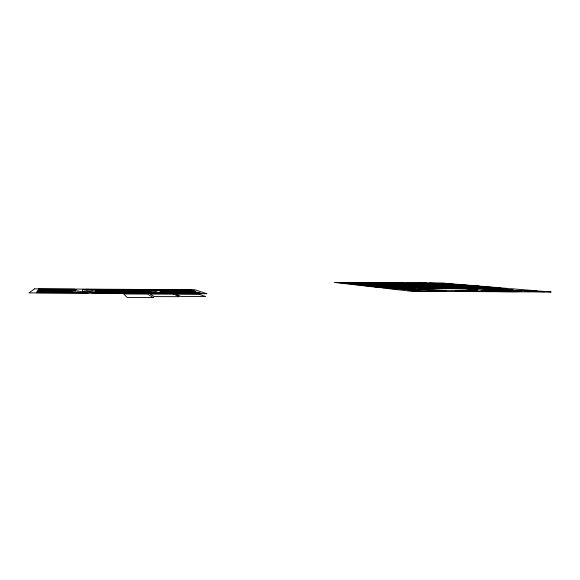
<?xml version="1.0" encoding="UTF-8"?>
<svg xmlns="http://www.w3.org/2000/svg" width="580" height="580" viewBox="0 0 580 580"><rect width="100%" height="100%" fill="white"/><g stroke="black" fill="none" stroke-linecap="round" stroke-linejoin="round"><path stroke-width="0.87" d="M481.661 286.527L477.782 286.6A22.758 0.616 1 0 0 474.28 286.585L471.779 286.592M404.289 285.483L402.962 285.454L409.255 285.498M423.016 285.592L419.739 285.635M385.396 285.65L382.996 285.744L383.699 285.737M426.967 286.208L431.592 286.179L428.874 286.208M362.529 282.685L344.904 283.214L337.988 282.511M464.805 286.092L468.336 286.085M426.423 286.215L424.596 286.23L425.945 286.244A19.292 0.522 0.9 0 0 428.402 286.266L434.42 286.107A69.411 1.82 0.8 0 0 435.725 286.078L436.762 286.049L436.341 286.056M439.684 285.983L438.306 286.056M409.886 285.498L408.632 285.519L413.482 285.534M459.462 286.767L464.921 286.585M436.254 286.099L438.415 286.121M435.761 286.179L431.875 286.259M443.374 286.911L442.192 286.904L442.649 286.904M459.295 286.767L452.791 286.853M442.627 285.723L444.149 285.737L443.192 285.715M436.697 286.157L434.369 286.15A52.99 1.406 0.8 0 1 431.94 286.208L431.476 286.215M467.893 285.925L475.158 285.976L469.169 285.991M386.78 285.657L384.591 285.715L387.911 285.635A22.99 0.638 0.9 0 1 390.449 285.614M429.301 286.005L443.135 285.889L438.204 285.781A18.582 0.507 0.9 0 0 435.493 285.759L425.843 285.701M441.039 285.751L466.509 285.983M437.102 286.078L438.821 286.114M383.032 285.701L374.767 285.635M438.719 285.962L440.945 285.983A54.121 1.494 1 0 1 443.874 285.954L450.203 285.759M462.492 286.346L461.549 286.339L468.27 286.31M476.731 286.332L482.234 286.556L472.033 286.484A45.182 1.254 1 0 0 468.771 286.469L464.732 286.404L466.907 286.346M385.41 285.701L386.613 285.679M438.342 285.969L432.999 286.049M439.734 285.947L445.955 285.802M464.094 286.6L463.195 286.614A250.205 7.38 1.3 0 0 460.353 286.665L451.863 286.803A28.485 0.768 0.9 0 1 447.216 286.817L442.852 286.911M386.846 285.628L392.544 285.541L374.31 285.447M442.989 285.933L438.697 286.056L453.886 286.215M443.207 285.896L443.707 285.882L428.758 285.918M436.051 286.063L430.643 286.187M465.972 286.571L468.307 286.535L452.567 286.621M465.298 286.578L467.219 286.629A42.383 1.167 1 0 1 469.322 286.607L474.926 286.542A58.051 1.624 1 0 1 478.964 286.571M464.254 286.68L465.537 286.658M430.208 286.237L432.774 286.136M476.419 286.099L477.079 286.129L471.584 286.056M386.99 285.599L390.811 285.577M430.94 286.165L429.352 286.179A13.623 0.37 0.9 0 1 422.805 286.143M441.866 286.302L426.902 286.469A63.292 1.646 0.9 0 1 421.979 286.418L420.297 286.397M419.036 285.556L418.724 285.556M411.488 285.73L424.748 285.708M399.772 286.063L399.381 286.07M420.05 285.621L421.82 285.592M439.227 285.723L440.851 285.723M439.082 286.049L441.837 286.034M442.373 286.295L460.136 286.31M389.1 285.657L379.24 285.672M415.621 285.686L425.647 285.599L423.139 285.585M418.622 285.643L417.02 285.657M419.42 285.628L413.337 285.686M431.897 286.063L428.004 286.012M431.368 286.129L430.164 286.136M397.293 286.462L407.051 286.411A21.924 0.623 0.9 0 1 410.321 286.433L413.881 286.462A25.143 0.718 0.9 0 1 416.462 286.498L420.196 286.505M429.476 286.201L430.063 286.194M396.974 286.614L384.902 286.687A41.492 1.145 0.8 0 1 381.466 286.68L379.059 286.6M429.033 287.201L430.469 287.187M456.395 286.853L470.953 286.73M426.097 287.375L427.199 287.317M430.853 287.281L433.934 287.31M426.655 287.368L431.201 287.332M389.564 285.57L391.659 285.635M390.151 285.65L384.098 285.737M445.875 286.382L434.594 286.447A15.341 0.413 0.9 0 1 432.608 286.44M462.688 286.578L447.513 286.897A31.683 0.855 0.9 0 1 444.302 286.89L442.076 286.882M452.255 286.738L451.32 286.745A21.612 0.58 0.9 0 1 448.412 286.752L441.815 286.614M424.843 287.332L384.163 287.39L435.152 287.354M431.15 287.18L440.191 287.281M455.706 286.861L451.791 286.911M423.139 287.426L425.604 287.325M432.093 287.368L415.831 287.231M434.021 287.26L440.865 287.39M425.067 287.383L428.272 287.397M386.512 285.556L378.95 285.585M389.629 285.693L391.166 285.643M416.868 285.643L415.222 285.701M416.215 285.701L448.971 285.933M445.766 285.94L448.325 285.889M404.485 285.983L416.947 286.179M446.245 285.896L447.282 285.889M446.73 286.375L469.517 286.353M454.836 286.556L465.102 286.52M381.053 286.767L453.429 286.904A123.337 3.676 1.1 0 1 457.518 286.897L486.975 286.948L467.06 286.375M437.313 287.288L435.739 287.303M422.211 287.433L423.697 287.39M423.726 287.448L437.45 287.47M390.695 285.563L392.123 285.635M427.503 285.635L440.503 285.744M390.188 285.693L390.732 285.686M416.28 285.643L414.765 285.701M425.952 285.766L418.086 285.766M447.049 285.853L439.799 285.708M400.562 286.005L402.368 286.041M427.75 285.918L437.037 285.824M444.889 285.802L445.382 285.817M401.316 285.998L415.853 286.099M471.388 285.918L473.432 285.911L469.786 285.889A33.611 0.906 1 0 0 467.951 285.882M471.873 285.954L472.432 285.954M471.076 286.049L475.948 286.041L475.448 286.02M380.98 286.498L385.714 286.455A151.764 3.864 0.7 0 0 388.825 286.418L398.221 286.332A29.326 0.841 0.9 0 1 401.259 286.324L406.087 286.346A25.02 0.711 0.9 0 1 409.408 286.368L414.526 286.433M462.876 286.578L463.456 286.578L447.927 286.875M450.747 286.68L452.03 286.672M434.797 287.397L438.763 287.288M421.341 287.441L419.71 287.441A23.91 0.674 0.9 0 1 417.296 287.441L403.057 287.354A58.486 1.602 0.9 0 1 399.12 287.317L377.406 287.02L416.868 287.39M423.378 287.339L421.392 287.404A18.4 0.522 0.9 0 1 419.275 287.404L417.73 287.397M432.724 287.484L434.42 287.477M389.528 285.541L383.416 285.751M391.79 285.606L392.559 285.635M415.715 285.65L412.663 285.701M414.504 285.693L415.461 285.664M387.02 285.744L395.234 285.744M443.62 285.781L447.26 285.751L443.396 285.781M399.605 286.049L400.911 286.041M428.207 285.839L403.31 285.621M445.512 285.817L461.1 285.875A17.327 0.45 0.9 0 0 464.573 285.911L467.125 286.012M467.183 286.092L464.87 286.092M467.567 286.056L471.728 286.092M429.664 286.078L427.634 286.223M468.799 286.056L469.532 286.049L468.27 286.157M465.37 286.31L466.363 286.31M448.26 286.578L451.363 286.629M479.79 286.353L478.993 286.332M421.471 287.122L419.007 287.238M420.043 287.238L440.619 287.064M421.087 287.238L422.167 287.238M438.154 287.339L439.06 287.339A33.321 0.964 1 0 1 441.706 287.346L447.731 287.419M436.276 287.397L438.342 287.39M392.471 285.606L393.82 285.606M414.932 285.664L413.895 285.664M419.434 285.592L406.732 285.701L411.807 285.911M416.483 285.614L419.891 285.592M399.323 286.049L398.83 286.049M426.786 285.925L424.067 285.918A18.676 0.5 0.9 0 1 421.406 285.904L407.943 285.592M428.518 286.078L427.351 286.078A16.341 0.442 0.9 0 1 423.632 286.063L420.906 286.027M467.734 286.114L468.836 286.114A28.246 0.761 1 0 1 472.366 286.129M469.887 285.991L471.634 286.02M474.338 286.012L474.984 286.02M399.852 286.005L398.547 286.005M427.38 286.012L428.315 286.143M465.725 286.092L464.957 286.092M467.016 286.056L466.414 286.056A76.154 1.907 0.9 0 1 464.486 286.056L460.803 286.056L461.238 286.07M468.27 286.07L469.278 286.07M428.946 286.244L422.871 286.114M464.391 286.274L460.578 286.274M465.805 286.339L467.328 286.31M465.407 286.339L469.466 286.52M467.48 286.52L436.421 286.527M447.695 286.629L448.949 286.629M462.521 286.404L436.958 286.498M464.043 286.469L465.305 286.469M450.16 286.629L445.745 286.578A58.892 1.537 0.9 0 1 440.648 286.563L439.336 286.556M418.883 287.122L419.724 287.122M488.904 287.173L443.809 286.991M439.35 287.144L440.263 287.144A31.929 0.913 1 0 1 442.982 287.144M438.154 287.47L439.633 287.39M494.044 287.724L491.847 287.716M443.526 285.759L443.091 285.795M447.985 285.846L454.879 285.875M461.985 285.839L459.991 285.839L469.423 286.049L462.231 286.027M391.42 285.737L392.733 285.737M468.473 285.991L472.947 286.136M426.771 286.012L427.685 286.143M466.683 286.274L471.794 286.324M461.549 286.274L462.608 286.274M466.276 286.339L466.806 286.339M446.375 286.629L448.123 286.68M379.864 286.6L380.639 286.607M440.423 287.223L443.896 287.151M489.165 287.173L492.362 287.397L475.339 287.26M441.685 287.288L444.236 287.288M440.923 287.281L473.012 287.781M439.517 287.47L440.843 287.47M406.536 285.512L406.957 285.512L406.37 285.512M417.73 285.592L413.634 285.577M394.465 285.693L392.899 285.563A14.362 0.399 0.9 0 0 391.246 285.563M448.855 285.889L456.003 285.976M468.082 285.954L466.53 285.947M398.38 285.882L411.952 285.983M395.864 285.81A67.686 1.979 0.9 0 0 389.601 285.788L382.017 285.766L388.361 285.824A182.453 4.27 0.8 0 0 393.762 285.86L408.61 285.94L408.03 285.962A39.172 1.109 0.9 0 0 406.072 285.954L397.829 285.882M408.588 285.976L410.328 285.983M427.039 286.215L399.852 285.664M470.068 286.317L470.938 286.317M396.763 286.041L398.62 286.049M459.672 286.266L460.933 286.317M468.444 286.375L470.605 286.361M481.081 286.476L477.202 286.411M445.955 286.68L437.994 286.556M417.209 287.114L379.03 286.752M442.554 287.064L390.079 286.875M442.054 287.39L443.207 287.397A37.062 1.073 1 0 1 446.593 287.412M473.809 288.572L467.03 288.746L489.614 289.152L474.556 288.579M412.271 285.635L408.008 285.541M412.322 285.57L418.833 285.57M412.235 285.737L411.72 285.737M437.53 285.679L439.067 285.686M449.399 285.896L449.942 285.896M385.917 285.345L369.779 285.237L394.908 285.585M396.807 285.875L397.634 285.882M444.846 285.991L473.889 286.201M474.824 286.07L475.999 286.078M396.024 285.94L397.916 286.005M469.72 286.382L476.506 286.462M458.78 286.332L459.237 286.332L452.233 286.223M469.778 286.418L470.96 286.346M436.551 286.498L436.116 286.491A49.22 1.298 0.9 0 1 434.442 286.484L432.078 286.433M439.038 286.6L436.617 286.542A84.52 2.16 0.9 0 1 431.817 286.513M443.613 286.738L446.325 286.875M445.839 286.875L439.423 286.832M377.254 286.701L374.484 286.694L376.217 286.73M377.812 286.672L386.962 286.904M442.293 287.231L451.936 287.303M443.555 287.071L444.838 287.151M451.936 286.955L463.906 287.056M378.602 286.853L375.92 286.868L381.908 286.926M418.492 287.346L405.819 287.129M382.365 285.317L385.076 285.338M461.549 285.839L457.04 285.81L459.331 285.846M410.633 285.556L412.67 285.686M413.344 285.606L412.083 285.592M378.16 285.49L377.138 285.483M394.683 285.57L396.314 285.592M414.033 285.643L411.459 285.592M395.669 285.701L408.132 285.911M465.29 286.005L473.853 286.302M472.323 286.295L473.091 286.302M368.75 285.686L365.378 285.664L397.3 285.998M378.682 285.751L378.189 285.73L379.189 285.737M380.313 285.773L380.864 285.773L380.487 285.766M470.503 286.244L459.063 286.012M471.54 286.288L472.635 286.324M425.792 286.215L423.61 286.121M458.816 286.266L457.207 286.252M461.557 286.194L456.01 286.157A27.224 0.711 0.9 0 1 453.567 286.136M470.902 286.389L472.011 286.397M423.821 286.505L434.333 286.614M438.255 286.701L431.766 286.839M433.405 286.563L442.112 286.723M452.436 287.02L453.4 287.027M377.384 286.491L370.816 286.281L399.163 286.252A133.603 4.183 1 0 1 402.295 286.274L406.326 286.302M451.443 287.013L454.358 287.035M445.759 287.078L451.284 287.114M379.233 286.817L375.013 286.767L380.125 286.796M382.104 286.868L385.076 286.89M444.36 287.238L447.463 287.26M493.058 287.81L499.032 287.948L485.308 287.825M450.863 285.889L447.006 285.875M465.218 285.976L456.213 285.882M472.171 286.085L477.71 286.187L474.563 286.15M473.505 286.136L474.607 286.179M396.626 285.577L397.242 285.585A13.811 0.384 0.9 0 1 399.091 285.606L399.75 285.614M412.308 285.657L413.467 285.643M469.242 286.165L472.113 286.187M473.193 286.165L473.925 286.172M473.78 286.266L474.759 286.281M395.995 285.577L397.561 285.599M397.155 285.708L401.911 285.664M411.633 285.679L409.596 285.563A35.083 0.921 0.9 0 1 408.523 285.548L407.174 285.708M440.024 285.839L437.023 285.679L437.479 285.686M472.388 286.157L475.325 286.317M477.478 286.266L479.138 286.302L477.898 286.295M369.424 285.693L376.014 285.759M410.887 285.983L411.423 285.991M471.902 286.353L475.005 286.418M396.038 285.991L396.676 285.998M423.03 286.498L414.497 286.418M422.269 286.527L425.031 286.549M434.594 286.672L415.954 286.68A28.645 0.819 0.9 0 0 412.112 286.665L392.703 286.752A37.968 1.051 0.8 0 1 389.368 286.752L373.332 286.571L410.596 286.535A20.895 0.594 0.9 0 1 412.858 286.549L419.898 286.621M438.567 286.825L439.517 286.861M441.844 286.796L437.298 286.759M434.797 286.81L440.191 286.904L436.754 286.861M453.937 287.136L455.293 287.042M449.137 287.274L450.087 287.281M447.006 287.165L448.195 287.18A38.954 1.124 1 0 1 451.871 287.209L453.176 287.231M490.687 287.709L491.289 287.716M448.072 287.267L471.127 287.731M447.1 287.368L448.891 287.426M492.435 287.897L489.578 287.876M498.22 288.035L500.961 288.108L479.203 287.644M415.519 287.332L387.027 286.962M439.908 285.693L445.353 285.875L441.38 285.998L445.28 285.817L444.49 285.853M451.08 285.904L452.908 285.925M466.545 286.136L468.56 286.172M472.751 286.208L476.506 286.295M474.469 286.252L475.781 286.187M385.207 285.389L394.385 285.548M409.045 285.657L410.596 285.635M444.309 286.02L437.726 285.693M470.967 286.194L476.035 286.324M479.66 286.368L477.398 286.346M456.714 286.31L417.578 286.484M397.104 285.628L393.472 285.563A15.319 0.42 0.9 0 0 391.457 285.577M472.446 286.368L473.882 286.368M373.81 285.708L379.625 285.795M381.531 285.781L389.601 285.882M479.653 286.614L481.617 286.636M370.243 285.679L364.211 285.534M415.751 286.056L418.586 286.121M370.91 285.708L372.52 285.723M392.907 286.041L389.115 286.005A49.097 1.428 0.9 0 0 386.816 285.991L385.823 285.983A105.081 3.204 0.9 0 0 382.735 285.976L377.805 285.954A78.213 2.037 0.8 0 1 374.317 285.933L367.292 285.882L388.81 286.114A22.178 0.631 0.9 0 1 393.022 286.129L395.799 286.15M431.266 286.375L428.453 286.339M432.274 286.498L433.137 286.505A20.8 0.558 0.9 0 0 435.609 286.527M421.413 286.52L420.543 286.513M432.078 286.65L424.328 286.578L424.785 286.585M438.741 286.853L437.74 286.817A18.321 0.5 0.9 0 1 435.254 286.788L432.941 286.781M454.474 287.136L460.716 287.1M494.196 287.579L496.342 287.724L493.283 287.579A22.837 0.616 1 0 1 490.847 287.579L484.257 287.528M490.057 287.702L483.829 287.81M488.701 287.774L489.81 287.781M376.543 286.767L377.043 286.767M388.614 286.919L393.059 286.969M494.928 288.013L488.403 287.941M473.461 286.107L476.332 286.143M473.055 286.375L475.513 286.157M475.774 286.244L476.397 286.252M458.012 285.998L443.613 286.049M475.092 286.237L477.267 286.302M461.622 286.07L462.441 286.085M465.798 286.129L467.313 286.157M475.411 286.223L477.238 286.469M386.041 285.396L388.44 285.425M396.894 285.657L398.192 285.606M376.681 285.563L374.027 285.527M423.849 286.194L417.129 285.969M481.929 286.636L483.234 286.643L478.645 286.491M393.11 285.962L413.7 286.382M412.837 286.114L405.065 286.07A95.62 2.443 0.8 0 1 402.882 286.07L400.135 286.063L413.989 286.23M384.003 285.853L384.808 285.86L383.358 285.831M431.556 286.426L432.593 286.469M435.682 286.738L390.021 285.962M437.218 286.839L433.412 286.825M455.467 287.151L458.678 287.187M476.282 286.194L477.789 286.252M465.116 286.121L462.296 286.092M481.574 286.542L474.969 286.382M444.599 286.063L451.11 286.201M408.661 285.65L406.761 285.621M398.641 285.679L395.009 285.527A28.29 0.747 0.9 0 1 392.914 285.476L388.52 285.375M397.757 285.635L398.844 285.621M414.867 286.041L414.026 286.02M421.211 286.157L420.391 286.15L423.277 286.179M379.806 285.781L382.778 285.824M415.034 286.332L416.832 286.353M431.411 286.455L426.597 286.339M383.641 285.846L372.889 285.679M432.006 286.462L427.293 286.433M432.274 286.694L430.737 286.672A74.958 1.936 0.9 0 1 427.627 286.629L425.684 286.6M435.638 286.817L436.443 286.832M452.451 287.31L456.576 287.477M455.96 287.26L450.305 287.346M486.533 287.665L482.712 287.499M455.017 287.455L452.183 287.419A32.255 0.928 1 0 0 448.347 287.383M484.96 287.897L479.595 287.825M487.99 287.68L480.827 287.665M476.731 286.201L478.304 286.281M464.515 286.114L456.358 286.005M475.941 286.433L477.811 286.462M399.127 285.657L400.265 285.635M401.2 285.635L398.431 285.643M454.271 286.252L456.938 286.288A14.58 0.384 0.9 0 0 459.353 286.31M419.449 286.005L422.095 286.136M429.939 286.404L431.034 286.418M420.036 286.317L415.135 286.244M392.138 285.983L404.456 286.266M416.875 286.455L417.955 286.476M391.921 285.947L381.858 285.788M434.355 286.774L431.897 286.767M459.07 287.31L465.733 287.086M455.264 287.354L476.521 287.593M457.468 287.281L460.447 287.216A58.986 1.725 1 0 1 465.631 287.296L471.975 287.412M477.231 287.716L479.007 287.745M454.285 287.339L461.035 287.549M480.689 287.767L475.346 287.687M485.721 288.013L486.323 288.021L481.893 287.926M481.407 287.847L483.198 287.876M404.514 287.194L400.33 287.136A291.957 11.049 1 0 0 394.458 287.056M477.927 286.274L478.761 286.476M479.334 286.447L477.717 286.44A24.28 0.66 1 0 0 474.694 286.397M481.081 286.52L480.138 286.505M402.02 285.65L402.904 285.664M409.335 285.614L409.98 285.628M407.863 285.723L410.647 285.766M419.42 286.092L419.985 286.107M372.476 285.418L374.18 285.628M399.591 285.693L401.44 285.766M421.058 286.121L416.157 286.063M427.221 286.295L425.205 286.259M467.792 287.122L464.312 287.158M415.048 286.411L401.367 286.179A84.441 2.545 0.9 0 0 398.25 286.121L397.278 286.107M430.556 286.708L432.339 286.745M482.901 287.607L468.053 287.223M420.522 286.563L417.919 286.52M474.019 287.731L464.254 287.557M475.564 287.803L479.298 287.861M460.418 287.492L464.196 287.6M472.272 287.637L475.875 287.832M485.264 288.006L482.582 287.955M458.258 287.499L459.142 287.513M421.964 285.577L422.479 285.592L418.825 285.563M401.418 285.454L396.307 285.411L400.454 285.563M405.616 285.606L400.374 285.498M401.715 285.73L411.256 285.954M414.627 285.925L417.904 286.034M418.833 286.085L416.012 285.998M371.882 285.331L368.314 285.266M414.7 286.041L413.786 286.02M427.605 286.324L429.352 286.397M371.091 285.396L374.397 285.375M466.153 287.187L474.65 287.462M372.287 285.592L373.636 285.519M473.461 287.223L480.965 287.579M373.571 285.614L368.561 285.592M422.015 286.556L429.896 286.701M421.065 286.542L423.878 286.621M428.163 286.701L430.766 286.745M466.233 287.593L472.113 287.702M476.325 287.825L479.065 287.876M465.349 287.622L484.481 288.006L481.183 287.985A23.541 0.645 1 0 1 477.869 287.941L427.757 287.658L450.428 287.593A65.279 1.936 1 0 1 481.501 287.948M401.73 285.527L403.071 285.556M407.849 285.563L404.47 285.519M405.043 285.73L406.304 285.751M407.182 285.577L408.712 285.577M411.916 285.868L416.889 286.049M405.608 285.81L401.454 285.693M403.209 285.795L404.231 285.817M418.158 286.201L424.379 286.324M427.909 286.397L421.573 286.179M370.366 285.382L360.919 285.179L369.822 285.447M370.569 285.462L371.968 285.49M372.592 285.505L362.739 285.28M399.025 285.469L406.928 285.541M416.469 286.107L426.097 286.295M404.325 285.751L415.382 286.02M425.763 286.317L427.264 286.317M362.529 285.28L362.087 285.273L362.775 285.367M365.748 285.287L367.314 285.317M421.849 286.23L423.871 286.281M398.699 285.592L390.318 285.375L396.887 285.541M364.805 285.338L363.239 285.295M366.618 285.541L367.938 285.577M363.624 285.469L364.124 285.527M474.295 286.339A19.343 0.522 1 0 1 476.789 286.368M465.754 285.94A21.04 0.544 0.9 0 1 463.391 285.925A20.365 0.529 0.9 0 1 459.353 285.875M427.039 286.143A14.021 0.377 0.9 0 1 424.328 286.129M82.527 289.348L82.505 291.189L93.141 292.153L82.527 289.348M75.965 289.456L75.726 290.674L44 290.355L75.965 289.456M38.744 289.036L38.381 290.246L74.921 289.231L38.744 289.036M536.145 290.921L515.185 290.507L536.145 290.921M401.244 289.348L420.384 289.674L401.244 289.348M544.888 291.704L525.255 291.349L544.888 291.704M506.608 289.26L492.5 289L506.608 289.26M37.649 291.834L36.62 292.704L88.45 292.951L37.649 291.834M38.005 290.558L36.866 291.493L72.195 290.856L38.005 290.558M34.524 288.869L29 292.893L206.973 293.719L194.684 289.732L34.524 288.869M452.741 284.251L451.363 284.889L459.375 284.744L452.741 284.251M162.103 290.392L160.457 291.145L174.725 290.798L162.103 290.392M159.638 290.232L153.584 292.153L141.433 291.566L159.638 290.232M440.909 283.939L439.56 284.352L448.412 284.113L440.909 283.939M460.701 284.794L458.99 285.295L467.408 285.353L460.701 284.794M450.899 284.156L447.601 285.106L439.241 284.562L450.899 284.156M458.258 284.824L448.732 285.208L458.258 284.824M439.111 283.845L435.464 284.541L429.439 284.07L439.111 283.845M423.291 283.41L418.485 284.142L429.403 284.497L423.291 283.41M406.776 283.011L403.637 283.475L427.061 283.156L406.776 283.011M193.966 291.588L182.888 292.755L197.57 292.45L193.966 291.588M422.059 283.359L415.722 284.019L405.572 283.591L422.059 283.359M198.933 292.537L189.247 293.465L201.855 293.524L198.933 292.537M179.727 291.095L171.796 291.834L189.044 291.37L179.727 291.095M192.422 291.428L173.761 293.175L168.251 292.226L192.422 291.428M194.706 292.603L185.68 293.407L174.159 293.349L194.706 292.603M178.249 290.928L162.618 292.197L159.841 291.377L178.249 290.928M404.101 283.018L399.214 283.381L370.344 282.779L404.101 283.018M139.497 289.616L127.788 290.442L169.092 289.775L139.497 289.616M158.412 290.152L138.895 291.356L129.123 290.638L158.412 290.152M135.292 289.63L122.191 290.297L85.789 289.362L135.292 289.63M463.348 286.339L464.312 286.346L463.398 286.339M399.649 283.489L389.796 283.823L423.849 284.505L399.649 283.489M374.796 283.736L362.043 284.156L389.782 284.7L374.796 283.736M77.938 291.044L50.743 291.856L86.949 292.719L77.938 291.044M364.508 282.815L349.124 283.286L371.294 283.526L364.508 282.815M121.293 290.486L100.666 291.117L144.652 292.189L121.293 290.486M396.713 283.41L385.011 283.765L372.882 282.895L396.713 283.41M117.885 290.348L93.859 291.044L87.986 289.558L117.885 290.348M436.124 283.765L425.756 283.504L436.124 283.765M170.585 289.964L161.537 290.13L195.329 291.327L170.585 289.964M370.047 283.62L351.175 283.924L346.492 283.395L370.047 283.62M429.033 283.272L424.002 283.352L452.291 284.099L429.033 283.272M155.027 292.327L119.103 292.871L96.526 292.211L155.027 292.327M165.315 292.414L121.662 293.103L170.694 293.335L165.315 292.414M431.223 284.599L393.095 284.432L431.223 284.599M438.328 284.671L413.888 284.976L446.419 285.193L438.328 284.671M118.044 293.001L93.221 292.973L89.313 292.262L118.044 293.001M411.039 284.911L388.767 284.446L411.039 284.911M136.619 292.11L97.607 292.001L95.026 291.167L136.619 292.11M153.258 297.598L127.245 297.496L123.7 293.966L147.653 294.075L153.258 297.598M418.26 284.446L386.461 283.837L418.26 284.446M191.182 289.927L172.332 289.826L194.518 291.051L191.182 289.927M551 292.001L411.155 291.247L382.423 287.948L511.096 288.717L551 292.001M173.746 294.19L150.039 294.082L154.149 296.576L179.292 296.677L173.746 294.19M199.223 294.299L175.747 294.198L180.887 296.445L205.624 296.547L199.223 294.299M443.736 283.178L334.254 282.402L354.177 284.693L471.656 285.476L443.736 283.178M442.424 283.286L429.476 283.192L450.385 283.946L442.424 283.286M391.957 284.831L357.896 284.606L353.626 284.12L391.957 284.831M474.382 285.693L356.127 284.918L379.827 287.644L507.478 288.419L474.382 285.693M390.615 284.396L368.126 282.764L390.615 284.396M461.506 291.247A12.528 0.392 1 0 0 480.399 291.247A12.528 0.392 1 0 0 461.724 290.573A12.528 0.392 1 0 0 461.506 291.247M490.564 291.32A20.227 0.616 1.1 0 0 521.152 291.363A20.227 0.616 1.1 0 0 491.072 290.268A20.227 0.616 1.1 0 0 490.564 291.32M416.534 290.957A19.459 0.616 0.9 0 0 446.346 290.95A19.459 0.616 0.9 0 0 417.825 289.913A19.459 0.616 0.9 0 0 416.534 290.957M494.131 289.986A12.622 0.37 1 0 0 513.351 290.029A12.622 0.37 1 0 0 494.718 289.355A12.622 0.37 1 0 0 494.131 289.986M433.122 289.957A29.638 0.892 1 0 0 477.891 289.957A29.638 0.892 1 0 0 433.767 288.427A29.638 0.892 1 0 0 433.122 289.957M395.372 288.796A12.514 0.377 0.9 0 0 414.867 288.811A12.514 0.377 0.9 0 0 396.923 288.166A12.514 0.377 0.9 0 0 395.372 288.796"/></g></svg>
